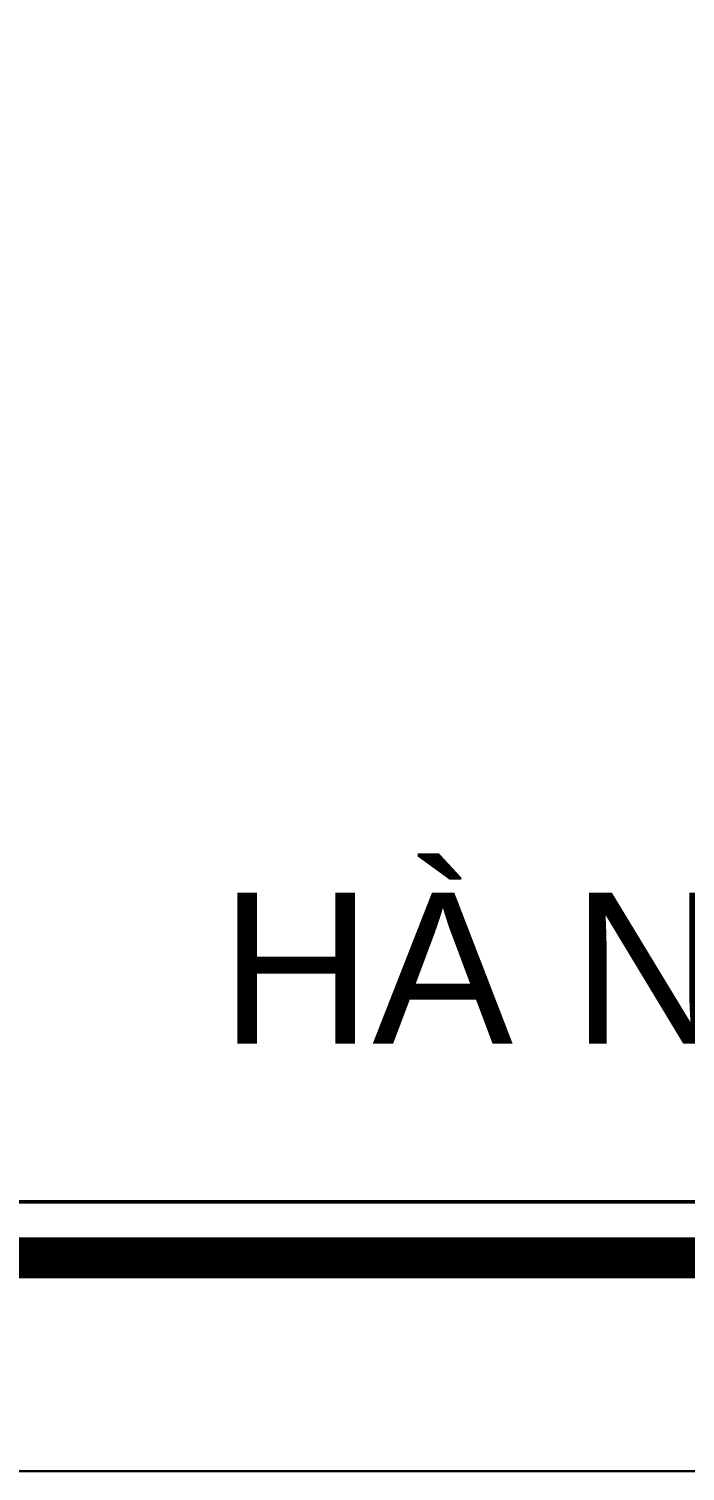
# Paper-space layout '1' of a CAD drawing. Header units: millimetres. Extents: x 1 to 31501, y 3 to 22278.
# Drawn here: x 14500 to 15803, y 3 to 2868 of the extents above; entities that cross this region are included whole.
import ezdxf
from ezdxf.enums import TextEntityAlignment as Align

# ---------------------------------------------------------------- set-up
doc = ezdxf.new("R2010")
doc.units = ezdxf.units.MM
doc.header["$MEASUREMENT"] = 0
doc.layers.add('NKB-SIGN', color=1, linetype='Continuous', lineweight=18)
doc.layers.add('NKB-WALL', color=4, linetype='Continuous', lineweight=50)
doc.styles.add('NKBtext2', font='arial.ttf')

# ---------------------------------------------------------------- blocks, each defined once
blk = doc.blocks.new('KHUNG IN')
at = {"layer": 'Defpoints', "color": 3}
blk.add_lwpolyline([(0, 29700), (42000, 29700), (42000, 0), (0, 0)], close=True, dxfattribs=at)

psp = doc.layouts.new('1')

# ---------------------------------------------------------------- linework, layer by layer
at = {"layer": 'Defpoints'}
psp.add_lwpolyline([(31501.4, 22278.1), (1.4, 22278.1), (1.4, 3.1), (31501.4, 3.1)], close=True, dxfattribs=at)
at = {"layer": 'NKB-WALL'}
for points in [[(1620, 390), (31114.5, 390), (31114.5, 21891.2), (1620, 21891.2)], [(1693.9, 463.9), (31040.6, 463.9), (31040.6, 21817.3), (1693.9, 21817.3)], [(1767.9, 537.9), (30966.6, 537.9), (30966.6, 21743.3), (1767.9, 21743.3)]]:
    psp.add_lwpolyline(points, close=True, dxfattribs=at)
at = {"layer": 'NKB-WALL', "const_width": 74}
psp.add_lwpolyline([(1657, 427), (31077.5, 427), (31077.5, 21854.3), (1657, 21854.3)], close=True, dxfattribs=at)

# ---------------------------------------------------------------- block references
at = {"layer": 'Defpoints', "xscale": 0.75, "yscale": 0.75, "zscale": 0.75}
psp.add_blockref('KHUNG IN', (1.4, 3.1), dxfattribs=at)

# ---------------------------------------------------------------- texts
at = {"layer": 'NKB-SIGN', "color": 7, "style": 'NKBtext2'}
psp.add_text('HÀ NỘI .../2020', height=300, dxfattribs=at).set_placement((16357.9, 852.1), align=Align.CENTER)

doc.saveas('drawing.dxf')
